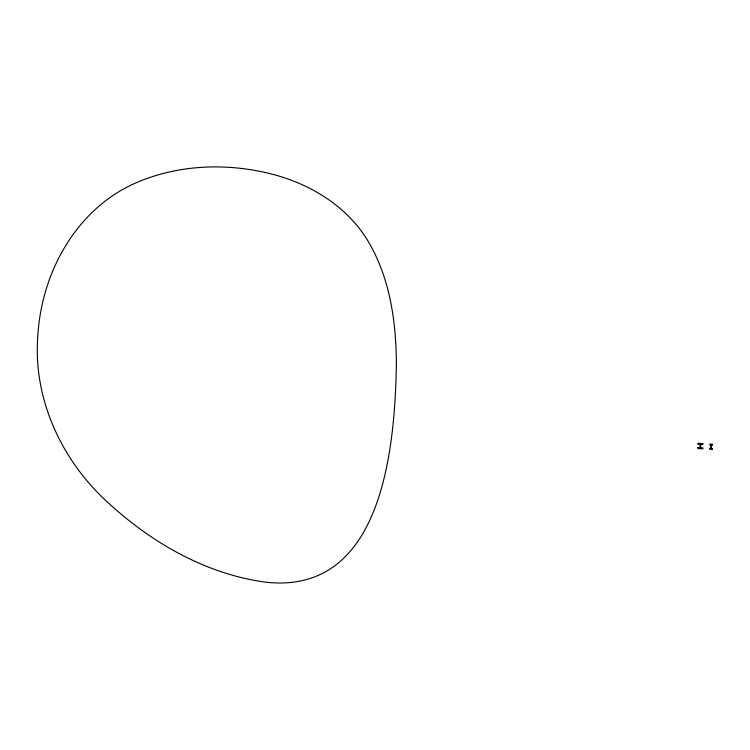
<?xml version="1.0" encoding="UTF-8"?>
<svg xmlns="http://www.w3.org/2000/svg" width="750" height="750" viewBox="0 0 750 750"><rect width="100%" height="100%" fill="white"/><g stroke="black" fill="none" stroke-linecap="round" stroke-linejoin="round"><path stroke-width="1.12" d="M697.894 447.516L697.884 448.556L702.872 448.894L702.872 447.844L700.697 447.703L700.716 444.488L702.891 444.628L702.891 443.588L697.913 443.25L697.903 444.3L700.078 444.441L700.059 447.656L697.894 447.516M709.903 448.312L709.894 449.363L712.472 449.531L712.481 448.491L711.356 448.406L711.375 445.2L712.491 445.275L712.5 444.225L709.922 444.056L709.913 445.097L711.038 445.172L711.028 448.387L709.903 448.312M396.412 363.853C394.894 446.663 383.231 594.253 266.869 582.309C206.419 574.594 151.172 542.606 106.978 501.684C62.7 461.006 34.481 402.037 37.5 341.306A243.178 221.456 22.9 0 1 45.469 291.694C58.537 246.309 88.941 204.647 132.441 184.472C175.022 164.756 224.316 162.459 269.559 173.513C309.806 183.366 348.337 206.512 369.244 243.225C390.291 279.6 396.075 322.453 396.412 363.853"/></g></svg>
